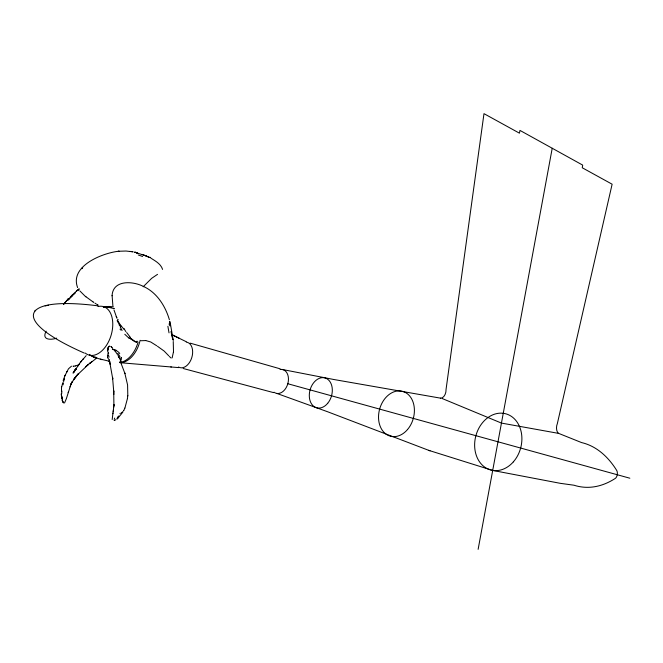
<?xml version="1.0" encoding="UTF-8"?>
<svg xmlns="http://www.w3.org/2000/svg" width="663" height="663" viewBox="0 0 663 663"><rect width="100%" height="100%" fill="white"/><g stroke="black" fill="none" stroke-linecap="round" stroke-linejoin="round"><path stroke-width="0.99" d="M77.612 287.585C69.424 266.037 102.293 253.125 118.478 251.252M107.903 351.92C106.229 349.981 109.685 345.365 109.652 346.103M169.604 321.911L169.604 321.878A1.036 0.754 77 0 1 169.62 321.497M107.456 355.119L107.597 357.026A16.741 7.169 -26.8 0 0 107.754 357.415M112.18 419.571L113.903 405.358L113.704 390.731L113.87 394.468M173.482 350.951L173.242 341.495M173.457 351.506L173.441 351.912M173.433 352.012L172.148 357.896M113.903 405.358L113.953 404.521L113.796 407.016M46.137 331.168C41.33 340.152 50.728 340.177 56.711 338.147M112.105 295.466L112.884 305.809M127.802 395.529L127.578 384.954L124.859 373.327M112.072 295.773C112.867 279.637 132.882 280.979 143.316 286.391C156.824 292.433 165.344 305.999 169.397 319.773M107.928 350.279L108.044 349.111M127.81 395.438L127.694 396.515M107.945 350.155L108.028 349.252M127.669 396.781L127.404 398.645M113.448 410.215L113.216 411.706M61.792 386.894L62.024 385.584A35.769 22.675 20.6 0 1 62.413 384.117L63.242 382.021M127.395 398.712L124.917 408.018M63.093 384.847L63.325 383.446M108.185 348.208L108.11 348.63M112.967 413.107L112.851 413.695M478.122 549.345L552.221 148.255M120.285 361.758A10.683 3 14.3 0 0 120.55 361.6L120.533 359.926M120.873 361.418L120.84 359.852M108.409 347.321L108.243 347.992L108.483 347.114M120.567 361.666L120.55 361.708A6.787 1.699 5.2 0 1 120.567 361.973A4.591 1.152 8.6 0 1 120.434 362.064M63.706 381.399L64.046 380.048M120.848 359.271L121.246 358.02A8.768 4.276 -1.4 0 0 121.254 357.879M64.145 379.692L64.535 378.283L64.212 379.443M66.673 397.725L70.601 385.286M68.156 392.529L68.289 392.082M66.499 398.322L64.551 402.971M63.151 380.512L65.131 375.225M69.996 386.894L70.154 386.463M70.908 384.532L70.659 385.137L71.422 383.313L71.032 384.233M124.876 408.118L123.815 410.372M107.878 353.454L108.384 352.31M64.75 376.095L68.446 368.852L71.488 366.167M116.945 418.66L117.566 417.533M71.173 383.877L72.507 381.283L71.181 383.819L71.761 382.634M71.811 382.543L76.676 375.639M123.774 410.455L123.459 411.027M90.135 355.327L90.218 355.169A2.039 0.431 26.9 0 0 90.558 355.327L90.806 355.476M86.157 355.641L80.298 362.537L73.038 373.128L75.806 369.009L73.469 372.432L75.781 369.283L73.966 371.711M77.795 366.009L79.162 364.078M74.239 371.338L73.775 371.96L74.886 370.518L74.099 371.529M80.298 362.537L81.566 360.912M118.147 416.72L118.752 415.974M75.806 376.7L73.858 379.236L78.648 373.41L74.944 377.753L76.883 375.415M108.682 346.741L109.229 346.268M82.95 359.238L83.323 358.782M75.201 370.169L74.413 371.106L76.502 368.727M71.256 295.996L70.585 296.817A4.5 3.647 -41.2 0 0 70.195 297.372A0.978 0.762 -43.5 0 0 70.038 297.712M68.612 298.516L63.64 304.151L68.612 298.516L67.585 299.643M63.64 304.151L65.04 302.51M74.786 370.642L76.03 369.233L75.698 369.598M98.165 305.867C20.147 295.797 9.05 320.03 84.358 353.097M77.099 375.167L88.627 364.236L85.66 366.747L86.223 366.274M35.479 310.292L34.683 311.146M143.183 286.756L151.661 278.327L157.537 274.349M72.035 295.126L72.632 294.496M82.121 268.275L81.698 268.722L82.585 267.802M69.068 299.071L68.132 300.049L69.971 298.135M82.27 268.125L82.701 267.686M121.428 412.95L121.917 412.469A4.823 1.815 -11.9 0 1 122.34 412.162L122.332 412.146A1.053 0.431 -9.3 0 1 122.589 411.963M118.122 417.93L122.614 412.403A15.506 7.061 0.6 0 0 122.796 412.195A2.909 1.218 -8.5 0 0 122.821 412.046L122.804 411.972M118.014 418.03L117.401 418.626M71.314 296.8L70.833 297.264M71.413 296.709L71.977 296.154M72.093 296.046L73.195 294.985M73.643 294.571L74.529 293.742M70.502 297.579L70.477 297.596A2.71 2.097 -43.7 0 1 70.261 297.77L70.162 297.853M74.977 293.336L75.425 292.922M77.861 290.784L79.212 289.64M76.477 290.891L78.06 289.59M87.997 364.774L96.748 358.053M92.016 361.55L89.837 363.249L90.466 362.76M120.069 362.296A4.185 1.351 24.8 0 0 120.169 362.205L120.227 362.015M120.185 362.106L119.622 362.122M120.475 361.882L120.442 361.907A10.989 3.274 19.1 0 1 120.451 362.164M116.033 419.604L114.716 420.292M78.441 364.824L79.195 364.509M77.977 365.023L75.292 365.993M114.624 420.334L114.111 420.499M75.234 366.001L73.668 366.191M140.871 340.741L145.719 340.567M45.15 305.892L48.556 305.22M106.163 306.737L107.381 306.563M106.063 306.754L104.091 306.952M95.986 357.904L94.204 357.548M118.321 251.269L125.995 251.028L133.238 251.865M118.636 251.236L119.116 251.194M107.737 307.557L109.039 307.483M108.525 306.472L109.138 306.455M104.132 307.16L104.58 307.143M104.704 307.143L107.025 307.193M110.323 307.45L111.599 307.491M109.445 306.455L113.439 306.836M73.427 366.175L73.021 366.142M119.97 362.694L171.352 366.995M178.521 367.6L170.805 366.954M440.547 398.156L333.912 379.518L281.957 369.415M129.973 251.343L130.122 251.36M136.197 342.058L136.048 342.033A10.185 7.318 -78.2 0 1 135.086 341.81M136.321 341.768L136.437 341.785A2.42 1.716 85 0 0 136.735 341.801M145.91 340.591L150.741 341.992L156.75 345.788M131.506 251.559L132.575 251.741M97.511 358.376L109.892 361.401M108.947 361.236L109.486 361.327M109.727 307.574L113.555 308.494M95.679 357.2L95.207 357.084A4.823 0.895 26.2 0 1 95.008 357.042M135.02 252.255L135.874 252.47M135.202 252.338L146.258 256.009M273.454 392.595L183.154 368.487M287.469 383.645L629.85 478.214M100.287 359.205L102.027 359.678M136.835 252.727L137.564 252.943M92.613 356.421L91.718 356.139M190.24 343.161L280.217 368.835M428.663 450.334L492.7 470.432L560.334 483.335L574.042 485.225A139.702 77.604 -85.2 0 0 615.272 478.421A4.682 2.519 -82.5 0 0 617.228 474.741A4.682 2.519 -82.5 0 0 616.665 470.365A144.625 80.057 -79.6 0 0 581.592 442.586L559.688 433.801A6.829 3.887 -83.2 0 1 557.359 423.549L612.123 184.206L582.238 167.756L582.711 165.12L519.966 130.404L519.444 133.18L483.982 113.655L446.066 389.33A7.558 4.774 -83.3 0 1 440.53 398.156M94.453 356.868L93.276 356.454M276.993 393.49L327.439 411.69L430.03 450.84M142.056 254.418L143.821 255.089M558.561 433.378L501.443 423.085L442.08 398.48M129.451 338.205L130.039 338.437A5.205 4.003 -70.4 0 1 130.876 338.868M135.227 341.478L135.36 341.528A9.655 6.937 -68.3 0 0 136.313 341.66M145.885 255.91L149.763 257.559M146.415 256.067L149.167 257.277M171.866 334.658L186.204 341.694M171.783 334.624L179.557 338.428M171.095 358.053L169.355 356.487M134.672 341.611L130.893 338.95M134.962 341.354L131.183 338.685M128.887 337.948L128.813 337.906A4.774 3.647 -84.6 0 1 128.456 337.666L124.793 334.285M150.791 258.106C155.316 260.924 160.918 263.957 162.584 269.402M116.191 350.337L115.627 350.014A4.906 3.307 -24.8 0 0 114.848 349.699L113.597 349.426A4.152 2.983 -29.5 0 1 113.017 349.268M96.823 304.317L97.9 304.98M97.378 304.657L97.834 304.939M96.135 303.886L94.975 303.157M93.798 302.403L93.176 302.005M92.969 301.864L85.03 296.088L79.892 290.949M110.746 346.368L112.478 348.083M168.767 355.824L164.159 351.075L157.512 346.31M113.862 349.94L114.89 350.86M63.698 403.005L62.794 401.712L63.002 402.134M85.411 296.394L85.892 296.792M111.732 347.238L111.367 346.882L111.84 347.354M93.218 356.793L93.848 357.382A4.061 1.865 -80.3 0 0 93.972 357.448M169.786 321.439L169.869 321.588A2.884 2.138 76.8 0 1 169.968 321.87A15.373 12.912 77.7 0 1 170.142 322.351L173.076 339.323M124.13 329.445L121.594 326.403M121.395 326.163L121.006 325.682M129.716 336.531L129.832 336.68A4.682 2.221 25.8 0 1 129.981 336.97L130.536 337.873M129.683 336.481L126.666 332.519M120.235 324.729L118.404 321.787M117.973 355.376L119.821 358.89M119.738 353.611L119.423 353.106A18.547 10.823 -10.9 0 0 116 350.47M117.442 354.481L115.113 351.1A4.135 0.506 41.9 0 0 114.964 350.909M122.1 330.472L120.326 327.182M62.952 402.043L62.736 401.587M118.196 321.903L119.497 325.218M121.18 363.664L124.851 373.277M62.405 400.709L62.148 399.872L62.712 401.521L61.377 394.734M116.265 316.458L116.547 317.163L113.961 309.894M116.373 316.732L116.953 318.232M116.647 317.436L116.481 316.997L116.746 317.701M136.943 341.81L136.968 341.876A1.724 1.235 -74.6 0 0 137.084 341.13M109.055 357.183L108.624 355.567M124.652 372.681L124.942 373.584M172.836 339.68L173.134 340.102M172.77 339.464L171.908 335.942M109.155 360.067L110.182 364.211L109.345 360.813L109.652 362.048M109.876 362.984L112.76 378.954L112.553 377.396L113.763 391.974M171.402 333.547L171.013 331.417M170.076 325.906L169.935 324.986M61.609 397.137L61.8 398.322L61.344 394.062M169.761 323.751L169.629 322.641M61.468 395.869L61.319 393.54M61.593 391.618L61.692 392.314A4.575 2.461 34.8 0 0 61.808 392.794A0.994 0.506 37.8 0 0 61.982 393.109M62.247 397.112L62.314 397.916L62.272 397.419M61.543 390.847L61.535 390.283A58.535 36.83 1.5 0 1 61.584 386.877M280.076 369.498A12.307 8.602 -73.9 0 1 287.883 383.504A12.307 8.602 -73.9 0 1 274.018 392.206M117.732 320.146A3.837 2.296 61.6 0 1 117.84 319.748M117.699 321.969A6.282 3.705 55.4 0 1 117.16 320.469M121.014 326.751A11.428 4.658 66.9 0 1 120.318 325.077M125.862 331.608A16.21 7.243 67.5 0 1 124.006 328.483M129.434 338.279A11.072 8.445 -85.7 0 1 128.887 338.055M136.694 342.058A1.45 1.036 -76.6 0 1 136.23 341.975M97.991 306.538A25.293 15.572 -73.2 0 1 111.384 334.293A25.293 15.572 -73.2 0 1 85.295 353.089M138.111 342.075A24.854 15.605 -73.3 0 1 120.384 362.346M107.961 354.904A11.188 4.716 -34.4 0 1 108.666 353.246M109.304 359.661A20.934 9.017 -22.7 0 1 107.621 357.465M112.362 349.036A3.108 2.08 -24.2 0 1 112.553 349.103M117.84 353.396A30.175 12.332 23.5 0 1 120.044 356.984M121.238 357.423A7.227 3.489 -2.5 0 1 121.296 357.871M120.915 359.619A6.017 2.122 -24 0 1 121.056 359.213M120.823 361.468A6.298 1.608 4.7 0 1 120.649 361.65M90.947 355.65A4.832 1.326 25.9 0 1 90.723 355.534M92.53 356.213A3.058 0.597 26.5 0 1 91.104 355.724M93.085 356.421A4.102 0.464 23.8 0 1 93.359 356.512M96.757 357.589A18.125 5.793 36.2 0 1 95.928 357.415M103.345 307.392A4.923 1.483 5.7 0 1 103.685 307.359A5.536 1.525 5 0 1 104.19 307.375M103.602 307.334A7.865 3.025 9.9 0 1 104.265 307.292M106.353 306.472A11.072 4.558 18.4 0 1 109.412 306.795M113.862 308.345A16.517 4.923 18 0 1 114.5 308.535M108.517 355.7A11.495 4.334 -72.1 0 1 108.475 355.501M120.334 359.785A7.102 1.268 -71.8 0 1 120.393 360.208M120.011 359.097A7.666 1.251 87.8 0 1 119.829 358.749M118.793 357.258A14.71 1.135 65.1 0 1 118.387 356.711M112.901 349.293A2.006 0.481 35.1 0 1 113.1 349.368M117.6 418.718A13.036 4.384 7.7 0 1 117.376 418.95M119.937 413.72A27.481 7.624 -21.8 0 1 120.359 413.206M114.202 419.323A59.745 7.111 -37.5 0 1 114.732 418.055M117.666 417.499A37.227 8.279 -23.1 0 1 118.254 416.687M89.82 355.36A3.655 1.301 23.2 0 1 89.389 355.061M89.87 354.755A5.528 1.434 25 0 1 89.662 354.548M96.823 357.365A14.719 4.053 -55.2 0 1 96.143 357.63M92.936 356.719A4.326 1.964 4.3 0 1 93.085 356.827M61.874 391.667A26.329 15.721 22.9 0 1 61.783 390.905M70.784 297.215A14.495 9.763 -43.7 0 1 70.452 297.521M71.463 296.154A25.816 23.139 -34.9 0 1 72.234 295.3M72.764 294.612A57.524 55.825 -12.7 0 1 76.61 291.04M78.035 289.565A35.147 31.857 -28.9 0 1 79.195 288.687M104.016 307.284A7.931 3.083 10.6 0 1 104.356 307.276M107.663 307.259A11.105 6.415 3.8 0 1 108.699 307.184M109.146 306.53A11.561 9.721 11.8 0 1 109.445 306.53M149.995 257.277A12.837 2.801 17.4 0 1 150.617 257.592M135.368 252.28A15.1 1.185 11.8 0 1 135.799 252.388M134.415 252.097A4.666 0.464 18.5 0 1 134.921 252.205M136.785 253.374A26.545 6.439 25.3 0 1 137.697 253.647M138.294 254.982A57.921 27.316 36.1 0 1 142.578 256.506M143.747 254.982A35.984 9.282 28.6 0 1 145.819 255.802M117.923 320.03A3.647 2.171 62.3 0 1 118.031 319.641M117.832 321.398A5.528 3.423 54.8 0 1 117.5 320.395M118.047 321.812A7.906 3.937 59.1 0 1 117.881 321.406M120.21 326.213A11.08 3.539 49.6 0 1 119.224 324.961M121.238 326.221A11.52 1.019 50.4 0 1 121.412 326.428M120.028 329.163A17.644 1.21 48.1 0 1 120.865 330.108M130.835 338.76A4.948 2.983 -0.1 0 1 130.387 337.89M173.275 339.29A13.045 11.288 -81.8 0 1 173.341 340.078M169.645 322.641A4.765 3.29 78.8 0 1 169.629 321.92M169.33 325.052A27.125 14.313 80.6 0 1 169.148 323.768M169.032 332.859A58.85 13.533 81 0 1 167.896 326.287M171.966 335.909A36.755 17.785 83.3 0 1 171.468 333.514M186.286 342.108A13.177 8.636 -73.5 0 1 191.748 357.722A13.177 8.636 -73.5 0 1 178.48 366.995M140.117 340.31A24.647 15.489 -73.3 0 1 120.194 362.702M108.45 347.197L108.218 348.058L108.434 347.271M66.955 371.413L66.441 372.407L66.955 371.413M74.836 370.6L74.049 371.553L74.836 370.6M407.538 429.516A23.238 17.478 -74.6 0 0 403.162 391.526A23.238 17.478 -74.6 0 0 378.706 420.284A23.238 17.478 -74.6 0 0 407.538 429.516M327.704 403.286A15.514 11.13 -74.2 0 0 325.351 378.034A15.514 11.13 -74.2 0 0 309.372 397.278A15.514 11.13 -74.2 0 0 327.704 403.286M513.344 461.887A29.097 23.222 -75.4 0 0 506.491 414.002A29.097 23.222 -75.4 0 0 474.965 449.829A29.097 23.222 -75.4 0 0 513.344 461.887"/></g></svg>
